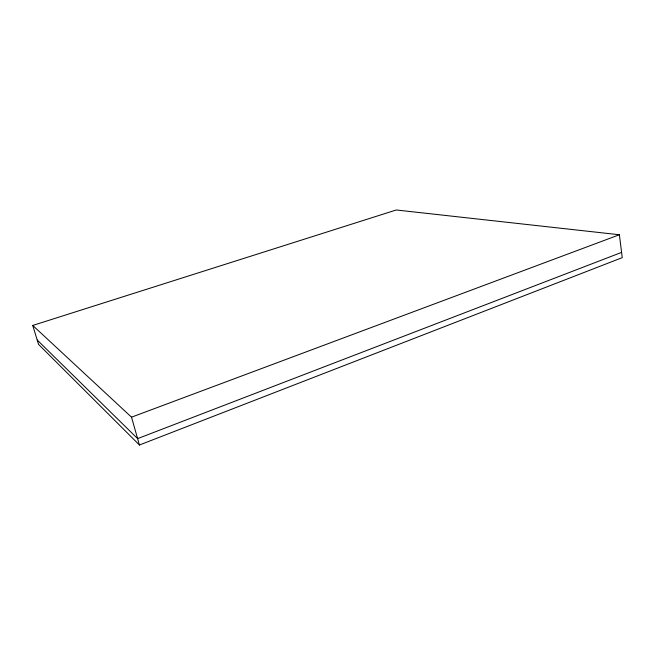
<?xml version="1.0" encoding="UTF-8"?>
<svg xmlns="http://www.w3.org/2000/svg" width="655" height="655" viewBox="0 0 655 655"><rect width="100%" height="100%" fill="white"/><g stroke="black" fill="none" stroke-linecap="round" stroke-linejoin="round"><path stroke-width="0.98" d="M139.425 445.015L622.25 257.644L619.384 234.752L396.25 209.985L32.75 325.445L38.53 344.35L139.425 445.015L131.524 417.178L32.75 325.445M621.595 252.388L137.615 438.629L37.204 340.002M131.524 417.178L619.384 234.752"/></g></svg>
